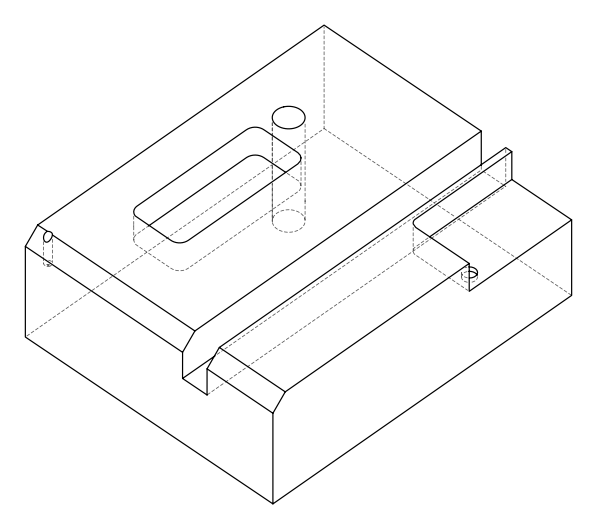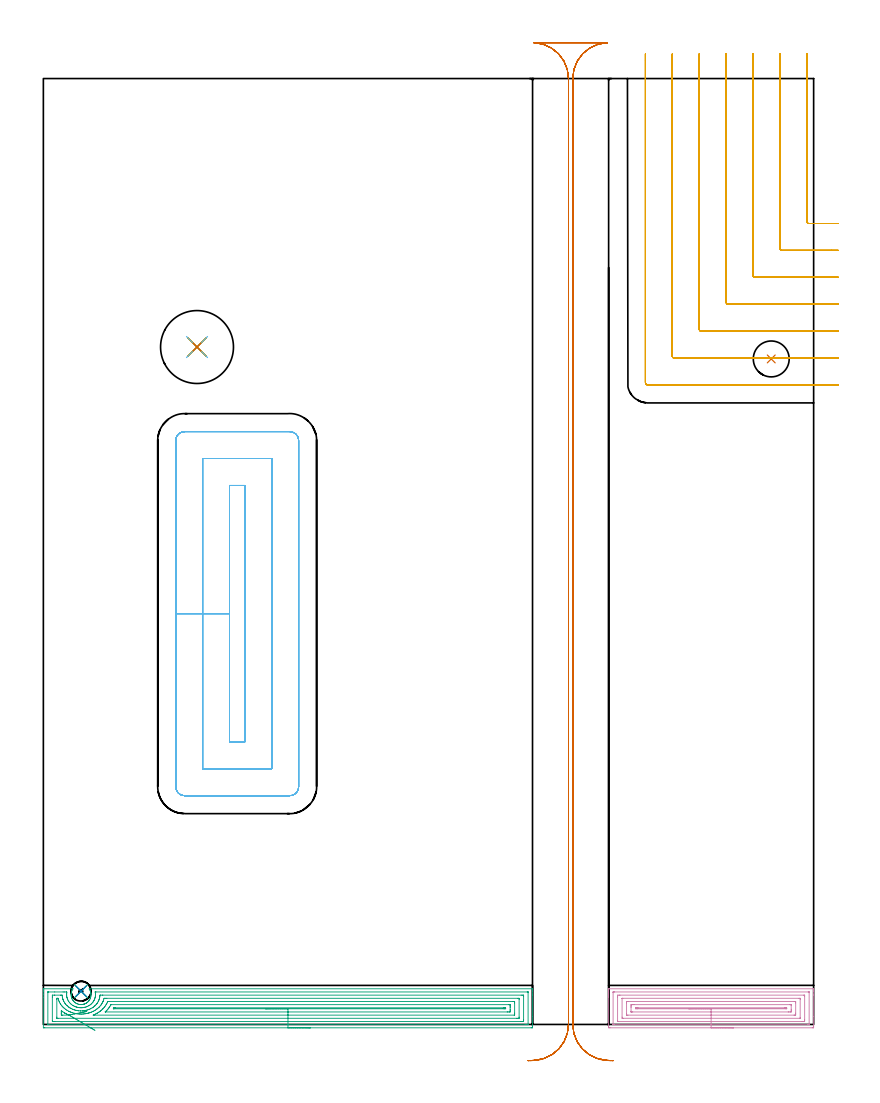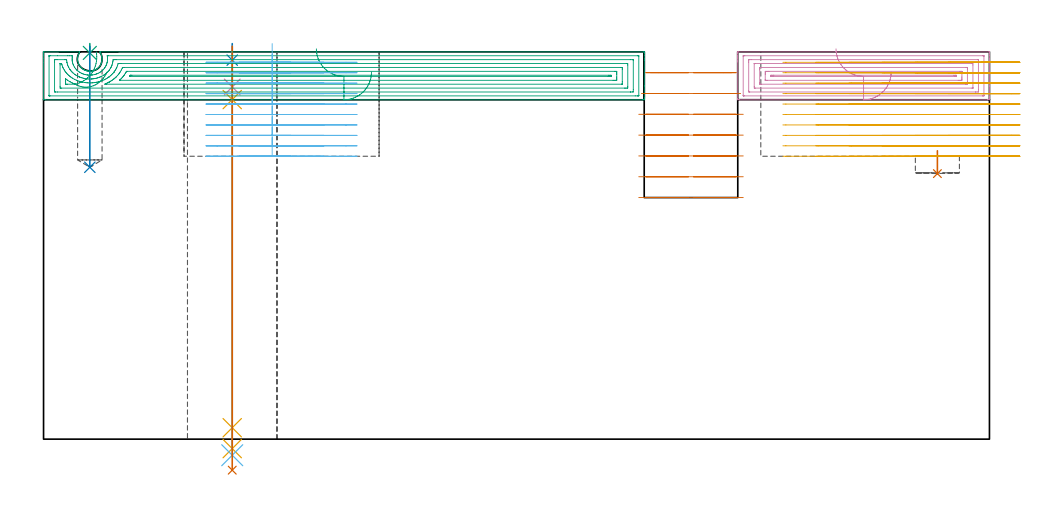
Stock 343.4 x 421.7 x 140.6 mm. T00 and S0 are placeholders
(PLAN: 13 operations, 9 tool changes, 80.2 min)
(1 INDEXABLE_INSERT_DRILL_BLIND_HOLE_FROM_SOLID | STEP1POCKET | NXT0302_003 | 0.04 min | 8827 mm3)
(2 SPOT_DRILL | STEP1HOLE | NXT0321_9005460120000 | 0.05 min | 182 mm3)
(3 SPOT_DRILL_1 | STEP1POCKET_1 | NXT0321_9005460120000 | 0.03 min | 1 mm3)
(4 DRILL_BLIND_HOLE_INTO_CENTER | STEP1HOLE | NXT0301_056 | 0.06 min | 547 mm3)
(5 GUN_DRILL_THROUGH_HOLE | STEP1HOLE | UGT0307_005 | 0.65 min | 6922 mm3)
(6 SPADE_DRILL_TO_ENLARGE_THROUGH_HOLE | STEP1HOLE | UGT0306_010 | 0.6 min | 34274 mm3)
(7 DRILL_TO_ENLARGE_THROUGH_HOLE | STEP1HOLE | UGT0301_001 | 0.62 min | 74638 mm3)
(8 DRILL_BLIND_HOLE_INTO_CENTER_1 | STEP1POCKET_1 | UGT0301_205 | 0.18 min | 2477 mm3)
(9 AREA_MILL | FG_CHAMFER_SURFACE | UGT0205_001 | 12.38 min | 34000 mm3)
(10 AREA_MILL_1 | FG_CHAMFER_SURFACE_1 | UGT0205_001 | 5.33 min | 14978 mm3)
(11 MILL_CORNER_NOTCH_RECTANGULAR | CORNER_NOTCH_RECTANGULAR | NXT0201_012 | Follow Part, ap 4, ae 75% | 24.7 min | 446646 mm3)
(12 MILL_RECTANGULAR_POCKET | POCKET_RECTANGULAR_STRAIGHT | NXT0201_012 | Follow Part, ap 4, ae 75% | 21.74 min | 473841 mm3)
(13 MILL_RECTANGULAR_SLOT | SLOT_RECTANGULAR | UGT0201_004 | Follow Part, ap 8, ae 75% | 13.81 min | 754082 mm3)
(TOOL NXT0302_003 | Index. Insert Drill 16mm [880-D1600L20-05] | D16 PA176 FL80 Z2)
(TOOL NXT0321_9005460120000 | NC Spot Drill, 142deg, 12mm, Carbide, Uncoated | D12 PA142 FL30 Z2)
(TOOL NXT0301_056 | Carbide Drill 8.5mm [860.1-0850-026A1-MM 2214] | D8.5 PA140 FL47 Z2)
(TOOL UGT0307_005 | Gun Drill 8.3 mm | D8.3 PA130 FL24 Z1)
(TOOL UGT0306_010 | Spade Drill 19.5mm | D19.5 PA132 FL10 Z2)
(TOOL UGT0301_001 | Twist Drill 32.5 mm | D32.5 PA118 FL185 Z2)
(TOOL UGT0301_205 | Twist Drill 8.9 mm | D8.9 PA118 FL78 Z2)
(TOOL UGT0205_001 | Chamfer Mill 20 x 3 x 45 deg. | D20 FL50 Z2)
(TOOL NXT0201_012 | ENDMILL 16mm [2P460-1600-NA 1630] | D16 FL38 Z6)
(TOOL UGT0201_004 | End Mill 32 mm | D32 FL53 Z6)
(OP 1 INDEXABLE_INSERT_DRILL_BLIND_HOLE_FROM_SOLID)
G17 G21 G94 G90
T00 M6
G54
G17 G0 G90 X324.5 Y296.7 S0 M3
G43 Z150.6 H1
G94 G81 G98 Z96.4 F250. R104.7
G80
M5
M2
(OP 2 SPOT_DRILL)
G17 G21 G94 G90
T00 M6
G54
G17 G0 G90 X68.5 Y302. S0 M3
G43 Z150.6 H0
G94 G81 G98 Z137.6 F250. R143.6
G80
M5
M2
(OP 3 SPOT_DRILL_1)
G17 G21 G94 G90
T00 M6
G54
G17 G0 G90 X16.8 Y14.8 S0 M3
G43 Z150.6 H0
G94 G81 G98 Z140.217 F250. R143.6
G80
M5
M2
(OP 4 DRILL_BLIND_HOLE_INTO_CENTER)
G17 G21 G94 G90
T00 M6
G54
G17 G0 G90 X68.5 Y302. S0 M3
G43 Z150.6 H1
G94 G81 G98 Z127.85 F250. R142.6
G80
M5
M2
(OP 5 GUN_DRILL_THROUGH_HOLE)
G17 G21 G94 G90
T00 M6
G54
G17 G0 G90 X68.5 Y302. M8
G43 Z150.6 H0
Z137.16
S716 M3
G94 G1 Z123.275 F125. M26
G4 X.084
Z4.15 F250.
G4 X.084
Z-3.435 F125.
G4 X.084
M5
M9
G0 Z137.16
Z150.6
M2
(OP 6 SPADE_DRILL_TO_ENLARGE_THROUGH_HOLE)
G17 G21 G94 G90
T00 M6
G54
G17 G0 G90 X68.5 Y302. S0 M3
G43 Z150.6 H0
G94 G73 G98 Z-5.841 F250. Q18.305 R142.6
G80
M5
M2
(OP 7 DRILL_TO_ENLARGE_THROUGH_HOLE)
G17 G21 G94 G90
T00 M6
G54
G17 G0 G90 X68.5 Y302. S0 M3
G43 Z150.6 H0
G94 G73 G98 Z-11.264 F250. Q30.373 R142.6
G80
M5
M2
(OP 8 DRILL_BLIND_HOLE_INTO_CENTER_1)
G17 G21 G94 G90
T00 M6
G54
G17 G0 G90 X16.8 Y14.8 S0 M3
G43 Z150.6 H0
G94 G81 G98 Z98.7 F250. R142.6
G80
M5
M2
(OP 9 AREA_MILL)
G17 G21 G94 G90
T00 M6
G54
G17 G0 G90 X119.05 Y-1.5 S1061 M3
G43 Z150.6 H0
Z133.2
G94 G1 X119.012 Z132.328 F250.
X118.898 Z131.464
X118.709 Z130.612
X118.447 Z129.78
X118.113 Z128.974
X117.71 Z128.2
X117.241 Z127.464
X116.71 Z126.772
X116.121 Z126.129
X115.478 Z125.54
X114.786 Z125.008
X114.05 Z124.54
X113.276 Z124.137
X112.47 Z123.803
X111.638 Z123.541
X110.786 Z123.352
X109.922 Z123.238
X109.05 Z123.2
X0.607
X0.093 Y-1.495 Z123.203
X0.01 Y-1.492 Z123.206
X0. Y-1.404 Z123.293
Y12.019 Z136.713
Y13.456 Z138.153
Y14.647 Z139.342
Y15.277 Z139.976
Y15.629 Z140.329
X0.003 Y15.767 Z140.459
X0.01 Y15.898 Z140.588
X0.16 Y15.9 Z140.6
X13.102
X13.167 Y15.895 Z140.592
X13.145 Y15.846 Z140.544
X13.102 Y15.763 Z140.463
X12.885 Y15.389 Z140.089
X12.674 Y14.936 Z139.636
X12.524 Y14.495 Z139.195
X12.425 Y14.045 Z138.745
X12.37 Y13.601 Z138.301
X12.365 Y13.154 Z137.854
X12.4 Y12.707 Z137.407
X12.485 Y12.263 Z136.963
X12.618 Y11.812 Z136.512
X12.801 Y11.372 Z136.072
X12.978 Y11.038 Z135.738
X13.182 Y10.715 Z135.415
X13.366 Y10.481 Z135.181
X13.702 Y10.119 Z134.819
X14.073 Y9.792 Z134.491
X14.35 Y9.592 Z134.289
X14.651 Y9.412 Z134.111
X14.887 Y9.296 Z133.991
X14.965 Y9.256 Z133.953
X15.406 Y9.086 Z133.785
X15.78 Y8.985 Z133.68
X15.857 Y8.963 Z133.66
X16.298 Y8.889 Z133.588
X16.301 Y8.888 Z133.587
X16.426 Y8.877 Z133.574
X16.466 Y8.873 Z133.571
X16.636 Y8.858 Z133.554
X16.714 Y8.857 Z133.549
X16.749 Y8.855 Z133.548
X16.832 Y8.857 Z133.549
X16.871 Y8.858 Z133.551
X16.937 Z133.554
X16.973 Y8.859 Z133.555
X17.137 Y8.872 Z133.567
X17.196 Y8.875 Z133.573
X17.641 Y8.943 Z133.638
X17.678 Y8.952 Z133.647
X18.011 Y9.036 Z133.727
X18.091 Y9.054 Z133.749
X18.218 Y9.098 Z133.797
X18.254 Y9.111 Z133.81
X18.457 Y9.187 Z133.882
X18.532 Y9.213 Z133.91
X18.899 Y9.388 Z134.088
X19.231 Y9.58 Z134.277
X19.252 Y9.592 Z134.289
X19.35 Y9.66 Z134.356
X19.424 Y9.71 Z134.408
X19.569 Y9.825 Z134.525
X19.644 Y9.884 Z134.584
X19.854 Y10.071 Z134.771
X20.053 Y10.271 Z134.971
X20.24 Y10.482 Z135.181
X20.316 Y10.576 Z135.275
X20.574 Y10.966 Z135.665
X20.672 Y11.143 Z135.841
X20.799 Y11.373 Z136.072
X20.982 Y11.813 Z136.512
X21.115 Y12.263 Z136.963
X21.208 Y12.693 Z137.393
X21.236 Y13.154 Z137.854
X21.234 Y13.532 Z138.232
X21.208 Y13.908 Z138.608
X21.182 Y14.045 Z138.745
X21.076 Y14.495 Z139.195
X20.926 Y14.936 Z139.636
X20.715 Y15.39 Z140.09
X20.509 Y15.748 Z140.445
X20.465 Y15.83 Z140.525
X20.431 Y15.896 Z140.59
X20.689 Y15.9 Z140.6
X217.94
X218.09 Y15.898 Z140.588
X218.097 Y15.767 Z140.459
X218.1 Y15.629 Z140.328
Y15.277 Z139.976
Y14.647 Z139.342
Y13.456 Z138.153
Y12.895 Z137.589
Y3.538 Z128.235
Y-0.843 Z123.855
X218.096 Y-1.123 Z123.574
X218.09 Y-1.492 Z123.205
X217.873 Y-1.496 Z123.202
X217.493 Y-1.5 Z123.2
X109.05
Y-0.086 Z124.614
X2.392 Y-0.085 Z124.615
X2.226 Y-0.084 Z124.616
X2.046 Y-0.08 Z124.62
X2.009 Y-0.078 Z124.622
X2.005 Y-0.053 Z124.647
X2.003 Y-0.025 Z124.675
X2. Y0.137 Z124.837
X2.001 Y14.284 Z138.984
X2.004 Y14.386 Z139.086
X2.01 Y14.454 Z139.154
X2.014 Y14.479 Z139.179
X2.029 Y14.48 Z139.18
X2.392 Y14.484 Z139.184
X5.069 Y14.486 Z139.186
X8.804
X9.532 Y14.484 Z139.184
X10.256 Y14.481 Z139.181
X10.425 Y14.479 Z139.179
X10.442 Y14.277 Z138.977
X10.425 Y14.1 Z138.8
X10.394 Y13.771 Z138.471
X10.377 Y13.361 Z138.061
X10.381 Y12.938 Z137.638
X10.384 Y12.895 Z137.595
X10.425 Y12.487 Z137.187
X10.525 Y12.019 Z136.719
X10.554 Y11.891 Z136.591
X10.693 Y11.455 Z136.155
X10.822 Y11.143 Z135.843
X10.924 Y10.904 Z135.604
X11.208 Y10.373 Z135.073
X11.317 Y10.202 Z134.902
X11.674 Y9.741 Z134.441
X11.996 Y9.39 Z134.09
X12.101 Y9.283 Z133.983
X12.21 Y9.18 Z133.88
X12.572 Y8.867 Z133.567
X13.057 Y8.514 Z133.214
X13.084 Y8.496 Z133.196
X13.102 Y8.485 Z133.185
X13.176 Y8.442 Z133.142
X13.748 Y8.14 Z132.84
X13.995 Y8.026 Z132.726
X14.159 Y7.962 Z132.662
X14.445 Y7.853 Z132.553
X14.843 Y7.725 Z132.425
X14.887 Y7.711 Z132.411
X14.92 Y7.702 Z132.402
X15.167 Y7.638 Z132.338
X15.78 Y7.528 Z132.228
X15.913 Y7.507 Z132.207
X16.318 Y7.466 Z132.166
X16.672 Y7.446 Z132.146
X16.868
X17.212 Y7.46 Z132.16
X17.565 Y7.491 Z132.191
X17.695 Y7.51 Z132.21
X18.432 Y7.638 Z132.338
X18.457 Y7.644 Z132.344
X18.9 Y7.765 Z132.465
X19.227 Y7.879 Z132.579
X19.35 Y7.924 Z132.624
X19.598 Y8.023 Z132.723
X19.768 Y8.104 Z132.804
X20.242 Y8.345 Z133.045
X20.352 Y8.406 Z133.106
X20.535 Y8.514 Z133.214
X20.889 Y8.756 Z133.456
X21.135 Y8.952 Z133.652
X21.369 Y9.157 Z133.857
X21.61 Y9.39 Z134.09
X22.028 Y9.856 Z134.556
X22.198 Y10.099 Z134.799
X22.309 Y10.266 Z134.966
X22.534 Y10.645 Z135.345
X22.641 Y10.839 Z135.539
X22.783 Y11.143 Z135.843
X22.825 Y11.236 Z135.936
X22.92 Y11.469 Z136.169
X23.044 Y11.897 Z136.597
X23.075 Y12.019 Z136.719
X23.196 Y12.624 Z137.324
X23.212 Y12.895 Z137.595
X23.225 Y13.472 Z138.172
X23.21 Y13.771 Z138.471
X23.184 Y14.074 Z138.774
X23.117 Y14.454 Z139.154
X23.118 Y14.479 Z139.179
X23.131 Y14.481 Z139.181
X23.175 Y14.484 Z139.184
X23.266 Y14.485 Z139.185
X23.448 Y14.486 Z139.186
X215.708 Y14.485 Z139.185
X215.874 Y14.484 Z139.184
X216.054 Y14.48 Z139.18
X216.091 Y14.478 Z139.178
X216.095 Y14.453 Z139.153
X216.097 Y14.425 Z139.125
X216.1 Y14.263 Z138.963
X216.099 Y0.116 Z124.816
X216.096 Y0.014 Z124.714
X216.09 Y-0.054 Z124.646
X216.086 Y-0.079 Z124.621
X216.071 Y-0.08 Z124.62
X215.708 Y-0.085 Z124.615
X215.544 Y-0.086 Z124.614
X214.816
X109.05
Y1.328 Z126.028
X5.069 Y1.329 Z126.029
X4.354 Y1.331 Z126.031
X4.177 Y1.334 Z126.034
X4.01 Y1.339 Z126.039
X4.005 Y1.505 Z126.205
X4.001 Y1.677 Z126.377
X4. Y12.192 Z136.892
X4.005 Y12.895 Z137.595
X4.007 Y13.061 Z137.761
X4.177 Y13.064 Z137.764
X4.89 Y13.071 Z137.771
X5.069
X7.747
X7.927 Y13.069 Z137.769
X8.287 Y13.064 Z137.764
X8.366 Y13.061 Z137.761
X8.387 Y12.895 Z137.595
X8.471 Y12.184 Z136.884
X8.506 Y12.019 Z136.719
X8.639 Y11.455 Z136.155
X8.741 Y11.143 Z135.843
X8.793 Y10.992 Z135.692
X8.991 Y10.539 Z135.239
X9.129 Y10.266 Z134.966
X9.532 Y9.577 Z134.277
X9.67 Y9.39 Z134.09
X9.997 Y8.97 Z133.67
X10.412 Y8.514 Z133.214
X10.425 Y8.501 Z133.201
X10.681 Y8.262 Z132.962
X11.317 Y7.754 Z132.454
X11.473 Y7.638 Z132.338
X11.708 Y7.477 Z132.177
X11.918 Y7.351 Z132.051
X12.21 Y7.189 Z131.889
X12.492 Y7.039 Z131.739
X13.077 Y6.762 Z131.462
X13.102 Y6.752 Z131.452
X13.119 Y6.745 Z131.445
X13.663 Y6.552 Z131.252
X13.995 Y6.449 Z131.149
X14.442 Y6.323 Z131.023
X14.887 Y6.232 Z130.932
X15.544 Y6.117 Z130.817
X15.78 Y6.092 Z130.792
X16.52 Y6.035 Z130.735
X16.672 Y6.031 Z130.731
X17.396 Y6.051 Z130.751
X17.565 Y6.066 Z130.766
X17.905 Y6.098 Z130.798
X18.197 Y6.142 Z130.842
X18.457 Y6.187 Z130.887
X18.949 Y6.279 Z130.979
X19.35 Y6.376 Z131.076
X19.66 Y6.457 Z131.157
X20.242 Y6.657 Z131.357
X20.32 Y6.685 Z131.385
X20.512 Y6.762 Z131.462
X20.937 Y6.957 Z131.657
X21.135 Y7.058 Z131.758
X21.797 Y7.412 Z132.112
X22.028 Y7.56 Z132.26
X22.075 Y7.592 Z132.292
X22.139 Y7.638 Z132.338
X22.579 Y7.972 Z132.672
X22.92 Y8.262 Z132.962
X23.052 Y8.385 Z133.085
X23.182 Y8.514 Z133.214
X23.483 Y8.838 Z133.538
X23.813 Y9.214 Z133.914
X23.888 Y9.316 Z134.016
X23.938 Y9.39 Z134.09
X24.233 Y9.854 Z134.554
X24.471 Y10.266 Z134.966
X24.55 Y10.418 Z135.118
X24.705 Y10.744 Z135.444
X24.819 Y11.031 Z135.731
X24.858 Y11.143 Z135.843
X25.025 Y11.704 Z136.404
X25.095 Y12.019 Z136.719
X25.178 Y12.431 Z137.131
X25.228 Y12.895 Z137.595
X25.247 Y13.065 Z137.765
X25.421 Y13.068 Z137.768
X25.598 Y13.07 Z137.77
X26.31 Y13.071 Z137.771
X26.49
X213.031
X213.746 Y13.069 Z137.769
X213.923 Y13.066 Z137.766
X214.09 Y13.061 Z137.761
X214.095 Y12.895 Z137.595
X214.099 Y12.722 Z137.422
X214.1 Y2.208 Z126.908
X214.095 Y1.505 Z126.205
X214.093 Y1.339 Z126.039
X213.923 Y1.335 Z126.035
X213.21 Y1.329 Z126.029
X213.031
X109.05 Y1.328 Z126.028
Y2.743 Z127.443
X6.486
X6.131 Y2.746 Z127.446
X6.068 Y2.748 Z127.448
X6.01 Y2.753 Z127.453
X6. Y3.257 Z127.957
Y11.17 Z135.87
X6.004 Y11.575 Z136.275
X6.006 Y11.626 Z136.326
X6.009 Y11.645 Z136.345
X6.057 Y11.65 Z136.35
X6.217 Y11.655 Z136.355
X6.331 Y11.656 Z136.356
X6.459 Y11.655 Z136.355
X6.523 Y11.652 Z136.352
X6.547 Y11.65 Z136.35
X6.556 Y11.623 Z136.323
X6.631 Y11.361 Z136.061
X6.698 Y11.143 Z135.843
X6.854 Y10.646 Z135.346
X7.016 Y10.266 Z134.966
X7.14 Y9.986 Z134.686
X7.478 Y9.39 Z134.09
X7.747 Y8.939 Z133.639
X8.07 Y8.514 Z133.214
X8.322 Y8.198 Z132.898
X8.639 Y7.852 Z132.552
X8.851 Y7.638 Z132.338
X9.207 Y7.316 Z132.016
X9.532 Y7.048 Z131.748
X9.891 Y6.762 Z131.462
X10.425 Y6.392 Z131.092
X11.317 Y5.886 Z130.586
X11.907 Y5.621 Z130.321
X12.21 Y5.493 Z130.193
X12.849 Y5.259 Z129.959
X13.102 Y5.181 Z129.881
X13.688 Y5.01 Z129.71
X13.995 Y4.938 Z129.638
X14.088 Y4.918 Z129.618
X14.887 Y4.776 Z129.476
X15.175 Y4.727 Z129.427
X15.78 Y4.67 Z129.37
X16.155 Y4.641 Z129.341
X16.672 Y4.617 Z129.317
X17.063 Y4.627 Z129.327
X17.565 Y4.642 Z129.342
X17.909 Y4.671 Z129.371
X18.457 Y4.735 Z129.435
X18.699 Y4.773 Z129.473
X19.35 Y4.888 Z129.588
X19.453 Y4.909 Z129.609
X19.906 Y5.01 Z129.71
X20.172 Y5.078 Z129.778
X20.242 Y5.098 Z129.798
X20.589 Y5.204 Z129.904
X20.846 Y5.293 Z129.993
X21.135 Y5.395 Z130.095
X21.495 Y5.533 Z130.233
X22.028 Y5.768 Z130.468
X22.109 Y5.806 Z130.506
X22.267 Y5.886 Z130.586
X22.687 Y6.114 Z130.814
X22.92 Y6.244 Z130.944
X23.248 Y6.44 Z131.14
X23.722 Y6.762 Z131.462
X23.774 Y6.799 Z131.499
X23.813 Y6.828 Z131.528
X24.264 Y7.194 Z131.894
X24.705 Y7.582 Z132.282
X24.734 Y7.609 Z132.309
X24.762 Y7.638 Z132.338
X25.16 Y8.068 Z132.768
X25.555 Y8.514 Z133.214
X25.574 Y8.537 Z133.237
X25.598 Y8.569 Z133.269
X25.925 Y9.069 Z133.769
X26.126 Y9.39 Z134.09
X26.257 Y9.619 Z134.319
X26.49 Y10.048 Z134.748
X26.559 Y10.199 Z134.899
X26.587 Y10.266 Z134.966
X26.809 Y10.83 Z135.53
X27.025 Y11.502 Z136.202
X27.076 Y11.65 Z136.35
X27.208 Y11.653 Z136.353
X27.383 Y11.655 Z136.355
X27.751 Y11.657 Z136.357
X28.275
X211.614
X211.969 Y11.654 Z136.354
X212.032 Y11.651 Z136.351
X212.09 Y11.647 Z136.347
X212.1 Y11.143 Z135.843
X212.099 Y3.257 Z127.957
X212.09 Y2.839 Z127.539
X212.076 Y2.749 Z127.449
X211.945 Y2.747 Z127.447
X211.768 Y2.744 Z127.444
X211.246 Y2.743 Z127.443
X210.877
X109.05
Y4.157 Z128.857
X22.896
X22.195 Y4.164 Z128.864
X22.671 Y4.378 Z129.078
X22.815 Y4.443 Z129.143
X22.92 Y4.492 Z129.192
X23.275 Y4.662 Z129.362
X23.767 Y4.914 Z129.614
X23.813 Y4.938 Z129.638
X23.86 Y4.963 Z129.663
X23.943 Y5.01 Z129.71
X24.42 Y5.289 Z129.989
X24.705 Y5.47 Z130.17
X24.954 Y5.642 Z130.342
X25.295 Y5.886 Z130.586
X25.465 Y6.016 Z130.716
X25.598 Y6.122 Z130.822
X25.947 Y6.419 Z131.119
X26.329 Y6.762 Z131.462
X26.411 Y6.84 Z131.54
X26.49 Y6.92 Z131.62
X26.837 Y7.297 Z131.997
X27.138 Y7.638 Z132.338
X27.249 Y7.769 Z132.469
X27.383 Y7.938 Z132.638
X27.617 Y8.285 Z132.985
X27.765 Y8.514 Z133.214
X27.959 Y8.825 Z133.525
X28.275 Y9.38 Z134.08
X28.28 Y9.39 Z134.09
X28.555 Y9.992 Z134.692
X28.612 Y10.118 Z134.818
X28.654 Y10.206 Z134.906
X28.666 Y10.228 Z134.928
X28.682 Y10.236 Z134.936
X28.734 Y10.238 Z134.938
X29.168 Y10.243 Z134.943
X209.485
X209.898 Y10.236 Z134.936
X210.09 Y10.231 Z134.931
X210.093 Y10.119 Z134.819
X210.099 Y9.64 Z134.34
X210.1 Y5.01 Z129.71
X210.098 Y4.384 Z129.084
X210.092 Y4.173 Z128.873
X210.089 Y4.163 Z128.863
X210.083 Y4.161 Z128.861
X210.058 Y4.158 Z128.858
X210.004 Y4.157 Z128.857
X209.895
X109.05
Y5.571 Z130.271
X27.703
X27.653 Y5.573 Z130.273
X27.608 Y5.575 Z130.275
X27.587 Y5.577 Z130.277
X27.591 Y5.588 Z130.288
X27.614 Y5.616 Z130.316
X27.635 Y5.638 Z130.338
X27.897 Y5.886 Z130.586
X28.086 Y6.072 Z130.772
X28.275 Y6.265 Z130.965
X28.515 Y6.527 Z131.227
X28.723 Y6.762 Z131.462
X28.925 Y7. Z131.7
X29.168 Y7.302 Z132.002
X29.307 Y7.502 Z132.202
X29.397 Y7.638 Z132.338
X29.653 Y8.038 Z132.738
X29.941 Y8.514 Z133.214
X29.985 Y8.589 Z133.289
X30.06 Y8.722 Z133.422
X30.101 Y8.784 Z133.484
X30.127 Y8.822 Z133.522
X30.142 Y8.824 Z133.524
X30.221 Y8.827 Z133.527
X30.38 Y8.828 Z133.528
X207.355
X207.675 Y8.827 Z133.527
X207.996 Y8.824 Z133.524
X208.079 Y8.822 Z133.522
X208.09 Y8.764 Z133.464
X208.095 Y8.653 Z133.353
X208.098 Y8.514 Z133.214
X208.1 Y8.098 Z132.798
Y7.638 Z132.338
Y6.762 Z131.462
Y6.345 Z131.045
X208.097 Y5.886 Z130.586
X208.093 Y5.678 Z130.378
X208.09 Y5.58 Z130.28
X207.99 Y5.577 Z130.277
X207.675 Y5.574 Z130.274
X207.103 Y5.571 Z130.271
X206.783
X109.05
Y6.985 Z131.685
X31.617 Y6.986 Z131.686
X31.288 Y6.989 Z131.689
X31.203 Y6.992 Z131.692
X31.195 Y6.996 Z131.696
X31.202 Y7.012 Z131.712
X31.222 Y7.049 Z131.749
X31.286 Y7.148 Z131.848
X31.352 Y7.246 Z131.946
X31.455 Y7.392 Z132.092
X31.469 Y7.408 Z132.108
X31.518 Y7.41 Z132.11
X31.627 Y7.413 Z132.113
X31.845 Y7.414 Z132.114
X32.073 Y7.415 Z132.115
X205.226 Y7.414 Z132.114
X205.663 Y7.411 Z132.111
X205.89 Y7.408 Z132.108
X206.09 Y7.399 Z132.099
X206.095 Y7.2 Z131.9
X206.094 Y7.097 Z131.797
X206.09 Y7.001 Z131.701
X205.89 Y6.992 Z131.692
X205.661 Y6.987 Z131.687
X205.435 Y6.986 Z131.686
X204.998 Y6.985 Z131.685
X109.05
X108.178 Z131.723
X107.313 Z131.837
X106.462 Z132.026
X105.63 Z132.288
X104.824 Z132.622
X104.05 Z133.025
X103.314 Z133.494
X102.622 Z134.025
X101.979 Z134.614
X101.39 Z135.257
X100.858 Z135.95
X100.39 Z136.685
X99.987 Z137.459
X99.653 Z138.265
X99.391 Z139.097
X99.202 Z139.949
X99.088 Z140.814
X99.05 Z141.685
G0 Z150.6
X19.127 Y5.739
Z140.638
G1 X19.258 Y5.766 Z139.776
X19.316 Y5.777 Z138.906
X19.298 Y5.774 Z138.034
X19.207 Y5.755 Z137.166
X19.042 Y5.721 Z136.31
X18.804 Y5.673 Z135.472
X18.496 Y5.609 Z134.659
X18.119 Y5.532 Z133.876
X17.677 Y5.442 Z133.129
X17.173 Y5.338 Z132.425
X16.611 Y5.223 Z131.768
X15.994 Y5.097 Z131.163
X15.329 Y4.96 Z130.616
X14.619 Y4.815 Z130.13
X13.871 Y4.661 Z129.709
X13.089 Y4.501 Z129.356
X12.28 Y4.335 Z129.074
X11.45 Y4.165 Z128.865
X11.443 Y4.164 Z128.864
X11.317 Y4.158 Z128.858
X11.293 Y4.157 Z128.857
X8.615
X8.202 Y4.164 Z128.864
X8.01 Y4.169 Z128.869
X8.007 Y4.281 Z128.981
X8.001 Y4.76 Z129.46
X8. Y5.01 Z129.71
Y5.637 Z130.337
X8.003 Y5.886 Z130.586
X8.008 Y6.05 Z130.75
X8.011 Y6.112 Z130.812
X8.057 Y6.078 Z130.778
X8.315 Y5.886 Z130.586
X8.639 Y5.649 Z130.349
X9.362 Y5.176 Z129.876
X9.532 Y5.08 Z129.78
X9.66 Y5.01 Z129.71
X10.154 Y4.744 Z129.444
X10.425 Y4.617 Z129.317
X11.17 Y4.278 Z128.978
X11.42 Y4.18 Z128.88
X11.444 Y4.169 Z128.869
X11.45 Y4.165 Z128.865
X12.135 Y3.762 Z128.504
X12.843 Y3.344 Z128.214
X13.571 Y2.915 Z127.997
X14.312 Y2.477 Z127.854
X15.061 Y2.035 Z127.786
X15.813 Y1.592 Z127.795
X16.56 Y1.151 Z127.88
X17.299 Y0.715 Z128.04
X18.023 Y0.288 Z128.274
X18.726 Y-0.127 Z128.58
X19.404 Y-0.527 Z128.957
X20.051 Y-0.908 Z129.4
X20.662 Y-1.269 Z129.908
X21.233 Y-1.605 Z130.475
X21.759 Y-1.916 Z131.098
X22.237 Y-2.197 Z131.772
X22.662 Y-2.448 Z132.491
X23.031 Y-2.666 Z133.251
G0 Z150.6
M5
M2
(OP 10 AREA_MILL_1)
G17 G21 G94 G90
T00 M6
G54
G17 G0 G90 X307.7 Y-1.5 S1061 M3
G43 Z150.6 H0
Z133.2
G94 G1 X307.662 Z132.328 F250.
X307.548 Z131.464
X307.359 Z130.612
X307.097 Z129.78
X306.763 Z128.974
X306.36 Z128.2
X305.892 Z127.464
X305.36 Z126.772
X304.771 Z126.129
X304.128 Z125.54
X303.436 Z125.009
X302.7 Z124.54
X301.926 Z124.137
X301.12 Z123.803
X300.288 Z123.541
X299.436 Z123.352
X298.572 Z123.238
X297.7 Z123.2
X252.611
X252.23 Y-1.497 Z123.201
X252.01 Y-1.492 Z123.205
X252. Y-1.123 Z123.574
Y12.295 Z136.99
Y12.895 Z137.589
Y13.448 Z138.145
Y13.771 Z138.467
Y14.324 Z139.02
Y14.647 Z139.342
Y15.293 Z139.992
Y15.622 Z140.322
X252.002 Y15.763 Z140.455
X252.01 Y15.897 Z140.588
X252.165 Y15.9 Z140.6
X343.235
X343.39 Y15.897 Z140.588
X343.398 Y15.762 Z140.455
X343.4 Y15.622 Z140.321
Y15.293 Z139.992
Y14.647 Z139.342
Y13.448 Z138.145
Y12.895 Z137.589
Y3.534 Z128.231
Y-0.524 Z124.174
X343.396 Y-1.123 Z123.574
X343.39 Y-1.492 Z123.205
X343.17 Y-1.497 Z123.201
X342.789 Y-1.5 Z123.2
X297.7
Y-0.086 Z124.614
X254.397
X254.231 Y-0.085 Z124.615
X254.048 Y-0.081 Z124.619
X254.011 Y-0.079 Z124.621
X254.005 Y-0.053 Z124.647
X254.003 Y-0.024 Z124.676
X254. Y0.142 Z124.842
X254.001 Y14.29 Z138.99
X254.005 Y14.393 Z139.093
X254.01 Y14.461 Z139.161
X254.018 Y14.479 Z139.179
X254.034 Y14.481 Z139.181
X254.397 Y14.485 Z139.185
X254.561 Y14.486 Z139.186
X341.003 Y14.485 Z139.185
X341.169
X341.352 Y14.481 Z139.181
X341.389 Y14.479 Z139.179
X341.394 Y14.453 Z139.153
X341.397 Y14.424 Z139.124
X341.4 Y14.258 Z138.958
X341.399 Y0.11 Z124.81
X341.396 Y0.006 Z124.706
X341.39 Y-0.062 Z124.638
X341.382 Y-0.079 Z124.621
X341.366 Y-0.081 Z124.619
X341.003 Y-0.085 Z124.615
X340.839 Y-0.086 Z124.614
X297.7
Y1.328 Z126.028
X256.362 Y1.329 Z126.029
X256.182 Y1.331 Z126.031
X256.012 Y1.335 Z126.035
X256.005 Y1.505 Z126.205
X256.001 Y1.683 Z126.383
X256. Y12.197 Z136.897
X256.006 Y12.895 Z137.595
X256.01 Y13.064 Z137.764
X256.182 Y13.067 Z137.767
X256.895 Y13.071 Z137.771
X257.075
X339.038
X339.218 Y13.069 Z137.769
X339.388 Y13.065 Z137.765
X339.395 Y12.895 Z137.595
X339.399 Y12.717 Z137.417
X339.4 Y2.203 Z126.903
X339.394 Y1.505 Z126.205
X339.39 Y1.336 Z126.036
X339.218 Y1.333 Z126.033
X338.505 Y1.329 Z126.029
X338.325 Y1.328 Z126.028
X297.7
Y2.743 Z127.443
X258.492
X258.135 Y2.745 Z127.445
X258.072 Y2.746 Z127.446
X258.011 Y2.749 Z127.449
X258. Y3.257 Z127.957
X258.001 Y11.565 Z136.265
X258.003 Y11.618 Z136.318
X258.006 Y11.643 Z136.343
X258.009 Y11.65 Z136.35
X258.023 Y11.652 Z136.352
X258.162 Y11.656 Z136.356
X258.337 Y11.657 Z136.357
X336.908
X337.265 Y11.655 Z136.355
X337.328 Y11.654 Z136.354
X337.389 Y11.651 Z136.351
X337.4 Y11.143 Z135.843
X337.399 Y2.835 Z127.535
X337.398 Y2.782 Z127.482
X337.394 Y2.757 Z127.457
X337.391 Y2.75 Z127.45
X337.377 Y2.748 Z127.448
X337.238 Y2.744 Z127.444
X337.063 Y2.743 Z127.443
X297.7
Y4.157 Z128.857
X260.623
X260.208 Y4.161 Z128.861
X260.011 Y4.164 Z128.864
X260.008 Y4.279 Z128.979
X260.001 Y4.767 Z129.467
Y9.39 Z134.09
X260.003 Y10.021 Z134.721
X260.01 Y10.229 Z134.929
X260.213 Y10.236 Z134.936
X260.647 Y10.243 Z134.943
X260.671
X334.777
X335.192 Y10.239 Z134.939
X335.389 Y10.236 Z134.936
X335.392 Y10.121 Z134.821
X335.399 Y9.633 Z134.333
Y5.01 Z129.71
X335.397 Y4.379 Z129.079
X335.39 Y4.17 Z128.87
X335.187 Y4.164 Z128.864
X334.753 Y4.157 Z128.857
X334.729
X297.7
Y5.571 Z130.271
X262.753
X262.432 Y5.572 Z130.272
X262.112 Y5.575 Z130.275
X262.022 Y5.578 Z130.278
X262.009 Y5.581 Z130.281
X262.006 Y5.596 Z130.296
X262.003 Y5.631 Z130.331
X262.001 Y5.744 Z130.444
X262. Y5.886 Z130.586
Y7.638 Z132.338
X262.001 Y8.062 Z132.762
X262.005 Y8.514 Z133.214
X262.01 Y8.726 Z133.426
X262.014 Y8.822 Z133.522
X262.116 Y8.825 Z133.525
X262.432 Y8.827 Z133.527
X263.005 Y8.829 Z133.529
X263.325
X332.647
X332.968 Y8.828 Z133.528
X333.288 Y8.824 Z133.524
X333.378 Y8.822 Z133.522
X333.391 Y8.819 Z133.519
X333.394 Y8.804 Z133.504
X333.397 Y8.769 Z133.469
X333.399 Y8.656 Z133.356
X333.4 Y8.514 Z133.214
Y6.762 Z131.462
X333.399 Y6.338 Z131.038
X333.395 Y5.886 Z130.586
X333.39 Y5.674 Z130.374
X333.386 Y5.578 Z130.278
X333.284 Y5.575 Z130.275
X332.968 Y5.573 Z130.273
X332.395 Y5.571 Z130.271
X332.075
X297.7
Y6.985 Z131.685
X264.883
X264.656 Y6.986 Z131.686
X264.218 Y6.99 Z131.69
X264.01 Y6.993 Z131.693
X264.005 Y7.2 Z131.9
X264.006 Y7.307 Z132.007
X264.01 Y7.407 Z132.107
X264.218 Y7.411 Z132.111
X264.447 Y7.414 Z132.114
X264.883 Y7.415 Z132.115
X265.111
X330.517
X330.954 Y7.413 Z132.113
X331.182 Y7.411 Z132.111
X331.39 Y7.407 Z132.107
X331.395 Y7.2 Z131.9
X331.394 Y7.093 Z131.793
X331.39 Y6.993 Z131.693
X331.182 Y6.989 Z131.689
X330.953 Y6.986 Z131.686
X297.7 Y6.985 Z131.685
X296.828 Z131.723
X295.964 Z131.837
X295.112 Z132.026
X294.28 Z132.288
X293.474 Z132.622
X292.7 Z133.025
X291.964 Z133.494
X291.272 Z134.025
X290.629 Z134.614
X290.04 Z135.257
X289.508 Z135.95
X289.04 Z136.685
X288.637 Z137.459
X288.303 Z138.265
X288.041 Z139.097
X287.852 Z139.949
X287.738 Z140.814
X287.7 Z141.685
G0 Z150.6
M5
M2
(OP 11 MILL_CORNER_NOTCH_RECTANGULAR)
G17 G21 G94 G90
T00 M6
G54
G17 G0 G90 X340.4 Y432.7 S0 M3
G43 Z150.6 H1
Z136.81
G94 G1 Y429.7 F250.
Y357.894 F500.
G3 X341.194 Y357.1 R0.8
G1 X351.4
X354.4 F250.
G0 Z150.6
X328.4 Y432.7
Z136.81
G1 Y429.7
Y345.894 F500.
G3 X329.194 Y345.1 R0.8
G1 X351.4
X354.4 F250.
G0 Z150.6
X316.4 Y432.7
Z136.81
G1 Y429.7
Y333.895 F500.
G3 X317.195 Y333.1 R0.8
G1 X351.4
X354.4 F250.
G0 Z150.6
X304.4 Y432.7
Z136.81
G1 Y429.7
Y321.895 F500.
G3 X305.195 Y321.1 R0.8
G1 X351.4
X354.4 F250.
G0 Z150.6
X292.4 Y432.7
Z136.81
G1 Y429.7
Y309.895 F500.
G3 X293.195 Y309.1 R0.8
G1 X351.4
X354.4 F250.
G0 Z150.6
X280.4 Y432.7
Z136.81
G1 Y429.7
Y297.896 F500.
G3 X281.196 Y297.1 R0.8
G1 X351.4
X354.4 F250.
G0 Z150.6
X268.4 Y432.7
Z136.81
G1 Y429.7
Y286.2 F500.
G3 X269.5 Y285.1 R1.1
G1 X351.4
X354.4 F250.
G0 Z150.6
X340.4 Y432.7
Z133.02
G1 Y429.7
Y357.894 F500.
G3 X341.194 Y357.1 R0.8
G1 X351.4
X354.4 F250.
G0 Z150.6
X328.4 Y432.7
Z133.02
G1 Y429.7
Y345.894 F500.
G3 X329.194 Y345.1 R0.8
G1 X351.4
X354.4 F250.
G0 Z150.6
X316.4 Y432.7
Z133.02
G1 Y429.7
Y333.895 F500.
G3 X317.195 Y333.1 R0.8
G1 X351.4
X354.4 F250.
G0 Z150.6
X304.4 Y432.7
Z133.02
G1 Y429.7
Y321.895 F500.
G3 X305.195 Y321.1 R0.8
G1 X351.4
X354.4 F250.
G0 Z150.6
X292.4 Y432.7
Z133.02
G1 Y429.7
Y309.895 F500.
G3 X293.195 Y309.1 R0.8
G1 X351.4
X354.4 F250.
G0 Z150.6
X280.4 Y432.7
Z133.02
G1 Y429.7
Y297.896 F500.
G3 X281.196 Y297.1 R0.8
G1 X351.4
X354.4 F250.
G0 Z150.6
X268.4 Y432.7
Z133.02
G1 Y429.7
Y286.2 F500.
G3 X269.5 Y285.1 R1.1
G1 X351.4
X354.4 F250.
G0 Z150.6
X340.4 Y432.7
Z129.23
G1 Y429.7
Y357.894 F500.
G3 X341.194 Y357.1 R0.8
G1 X351.4
X354.4 F250.
G0 Z150.6
X328.4 Y432.7
Z129.23
G1 Y429.7
Y345.894 F500.
G3 X329.194 Y345.1 R0.8
G1 X351.4
X354.4 F250.
G0 Z150.6
X316.4 Y432.7
Z129.23
G1 Y429.7
Y333.895 F500.
G3 X317.195 Y333.1 R0.8
G1 X351.4
X354.4 F250.
G0 Z150.6
X304.4 Y432.7
Z129.23
G1 Y429.7
Y321.895 F500.
G3 X305.195 Y321.1 R0.8
G1 X351.4
X354.4 F250.
G0 Z150.6
X292.4 Y432.7
Z129.23
G1 Y429.7
Y309.895 F500.
G3 X293.195 Y309.1 R0.8
G1 X351.4
X354.4 F250.
G0 Z150.6
X280.4 Y432.7
Z129.23
G1 Y429.7
Y297.896 F500.
G3 X281.196 Y297.1 R0.8
G1 X351.4
X354.4 F250.
G0 Z150.6
X268.4 Y432.7
Z129.23
G1 Y429.7
Y286.2 F500.
G3 X269.5 Y285.1 R1.1
G1 X351.4
X354.4 F250.
G0 Z150.6
X340.4 Y432.7
Z125.44
G1 Y429.7
Y357.894 F500.
G3 X341.194 Y357.1 R0.8
G1 X351.4
X354.4 F250.
G0 Z150.6
X328.4 Y432.7
Z125.44
G1 Y429.7
Y345.894 F500.
G3 X329.194 Y345.1 R0.8
G1 X351.4
X354.4 F250.
G0 Z150.6
X316.4 Y432.7
Z125.44
G1 Y429.7
Y333.895 F500.
G3 X317.195 Y333.1 R0.8
G1 X351.4
X354.4 F250.
G0 Z150.6
X304.4 Y432.7
Z125.44
G1 Y429.7
Y321.895 F500.
G3 X305.195 Y321.1 R0.8
G1 X351.4
X354.4 F250.
G0 Z150.6
X292.4 Y432.7
Z125.44
G1 Y429.7
Y309.895 F500.
G3 X293.195 Y309.1 R0.8
G1 X351.4
X354.4 F250.
G0 Z150.6
X280.4 Y432.7
Z125.44
G1 Y429.7
Y297.896 F500.
G3 X281.196 Y297.1 R0.8
G1 X351.4
X354.4 F250.
G0 Z150.6
X268.4 Y432.7
Z125.44
G1 Y429.7
Y286.2 F500.
G3 X269.5 Y285.1 R1.1
G1 X351.4
X354.4 F250.
G0 Z150.6
X340.4 Y432.7
Z121.65
G1 Y429.7
Y357.894 F500.
G3 X341.194 Y357.1 R0.8
G1 X351.4
X354.4 F250.
G0 Z150.6
X328.4 Y432.7
Z121.65
G1 Y429.7
Y345.894 F500.
G3 X329.194 Y345.1 R0.8
G1 X351.4
X354.4 F250.
G0 Z150.6
X316.4 Y432.7
Z121.65
G1 Y429.7
Y333.895 F500.
G3 X317.195 Y333.1 R0.8
G1 X351.4
X354.4 F250.
G0 Z150.6
X304.4 Y432.7
Z121.65
G1 Y429.7
Y321.895 F500.
G3 X305.195 Y321.1 R0.8
G1 X351.4
X354.4 F250.
G0 Z150.6
X292.4 Y432.7
Z121.65
G1 Y429.7
Y309.895 F500.
G3 X293.195 Y309.1 R0.8
G1 X351.4
X354.4 F250.
G0 Z150.6
X280.4 Y432.7
Z121.65
G1 Y429.7
Y297.896 F500.
G3 X281.196 Y297.1 R0.8
G1 X351.4
X354.4 F250.
G0 Z150.6
X268.4 Y432.7
Z121.65
G1 Y429.7
Y286.2 F500.
G3 X269.5 Y285.1 R1.1
G1 X351.4
X354.4 F250.
G0 Z150.6
X340.4 Y432.7
Z117.86
G1 Y429.7
Y357.894 F500.
G3 X341.194 Y357.1 R0.8
G1 X351.4
X354.4 F250.
G0 Z150.6
X328.4 Y432.7
Z117.86
G1 Y429.7
Y345.894 F500.
G3 X329.194 Y345.1 R0.8
G1 X351.4
X354.4 F250.
G0 Z150.6
X316.4 Y432.7
Z117.86
G1 Y429.7
Y333.895 F500.
G3 X317.195 Y333.1 R0.8
G1 X351.4
X354.4 F250.
G0 Z150.6
X304.4 Y432.7
Z117.86
G1 Y429.7
Y321.895 F500.
G3 X305.195 Y321.1 R0.8
G1 X351.4
X354.4 F250.
G0 Z150.6
X292.4 Y432.7
Z117.86
G1 Y429.7
Y309.895 F500.
G3 X293.195 Y309.1 R0.8
G1 X351.4
X354.4 F250.
G0 Z150.6
X280.4 Y432.7
Z117.86
G1 Y429.7
Y297.896 F500.
G3 X281.196 Y297.1 R0.8
G1 X351.4
X354.4 F250.
G0 Z150.6
X268.4 Y432.7
Z117.86
G1 Y429.7
Y286.2 F500.
G3 X269.5 Y285.1 R1.1
G1 X351.4
X354.4 F250.
G0 Z150.6
X340.4 Y432.7
Z114.07
G1 Y429.7
Y357.894 F500.
G3 X341.194 Y357.1 R0.8
G1 X351.4
X354.4 F250.
G0 Z150.6
X328.4 Y432.7
Z114.07
G1 Y429.7
Y345.894 F500.
G3 X329.194 Y345.1 R0.8
G1 X351.4
X354.4 F250.
G0 Z150.6
X316.4 Y432.7
Z114.07
G1 Y429.7
Y333.895 F500.
G3 X317.195 Y333.1 R0.8
G1 X351.4
X354.4 F250.
G0 Z150.6
X304.4 Y432.7
Z114.07
G1 Y429.7
Y321.895 F500.
G3 X305.195 Y321.1 R0.8
G1 X351.4
X354.4 F250.
G0 Z150.6
X292.4 Y432.7
Z114.07
G1 Y429.7
Y309.895 F500.
G3 X293.195 Y309.1 R0.8
G1 X351.4
X354.4 F250.
G0 Z150.6
X280.4 Y432.7
Z114.07
G1 Y429.7
Y297.896 F500.
G3 X281.196 Y297.1 R0.8
G1 X351.4
X354.4 F250.
G0 Z150.6
X268.4 Y432.7
Z114.07
G1 Y429.7
Y286.2 F500.
G3 X269.5 Y285.1 R1.1
G1 X351.4
X354.4 F250.
G0 Z150.6
X340.4 Y432.7
Z110.28
G1 Y429.7
Y357.894 F500.
G3 X341.194 Y357.1 R0.8
G1 X351.4
X354.4 F250.
G0 Z150.6
X328.4 Y432.7
Z110.28
G1 Y429.7
Y345.894 F500.
G3 X329.194 Y345.1 R0.8
G1 X351.4
X354.4 F250.
G0 Z150.6
X316.4 Y432.7
Z110.28
G1 Y429.7
Y333.895 F500.
G3 X317.195 Y333.1 R0.8
G1 X351.4
X354.4 F250.
G0 Z150.6
X304.4 Y432.7
Z110.28
G1 Y429.7
Y321.895 F500.
G3 X305.195 Y321.1 R0.8
G1 X351.4
X354.4 F250.
G0 Z150.6
X292.4 Y432.7
Z110.28
G1 Y429.7
Y309.895 F500.
G3 X293.195 Y309.1 R0.8
G1 X351.4
X354.4 F250.
G0 Z150.6
X280.4 Y432.7
Z110.28
G1 Y429.7
Y297.896 F500.
G3 X281.196 Y297.1 R0.8
G1 X351.4
X354.4 F250.
G0 Z150.6
X268.4 Y432.7
Z110.28
G1 Y429.7
Y286.2 F500.
G3 X269.5 Y285.1 R1.1
G1 X351.4
X354.4 F250.
G0 Z150.6
X340.4 Y432.7
Z106.49
G1 Y429.7
Y357.894 F500.
G3 X341.194 Y357.1 R0.8
G1 X351.4
X354.4 F250.
G0 Z150.6
X328.4 Y432.7
Z106.49
G1 Y429.7
Y345.894 F500.
G3 X329.194 Y345.1 R0.8
G1 X351.4
X354.4 F250.
G0 Z150.6
X316.4 Y432.7
Z106.49
G1 Y429.7
Y333.895 F500.
G3 X317.195 Y333.1 R0.8
G1 X351.4
X354.4 F250.
G0 Z150.6
X304.4 Y432.7
Z106.49
G1 Y429.7
Y321.895 F500.
G3 X305.195 Y321.1 R0.8
G1 X351.4
X354.4 F250.
G0 Z150.6
X292.4 Y432.7
Z106.49
G1 Y429.7
Y309.895 F500.
G3 X293.195 Y309.1 R0.8
G1 X351.4
X354.4 F250.
G0 Z150.6
X280.4 Y432.7
Z106.49
G1 Y429.7
Y297.896 F500.
G3 X281.196 Y297.1 R0.8
G1 X351.4
X354.4 F250.
G0 Z150.6
X268.4 Y432.7
Z106.49
G1 Y429.7
Y286.2 F500.
G3 X269.5 Y285.1 R1.1
G1 X351.4
X354.4 F250.
G0 Z150.6
X340.4 Y432.7
Z102.7
G1 Y429.7
Y357.894 F500.
G3 X341.194 Y357.1 R0.8
G1 X351.4
X354.4 F250.
G0 Z150.6
X328.4 Y432.7
Z102.7
G1 Y429.7
Y345.894 F500.
G3 X329.194 Y345.1 R0.8
G1 X351.4
X354.4 F250.
G0 Z150.6
X316.4 Y432.7
Z102.7
G1 Y429.7
Y333.895 F500.
G3 X317.195 Y333.1 R0.8
G1 X351.4
X354.4 F250.
G0 Z150.6
X304.4 Y432.7
Z102.7
G1 Y429.7
Y321.895 F500.
G3 X305.195 Y321.1 R0.8
G1 X351.4
X354.4 F250.
G0 Z150.6
X292.4 Y432.7
Z102.7
G1 Y429.7
Y309.895 F500.
G3 X293.195 Y309.1 R0.8
G1 X351.4
X354.4 F250.
G0 Z150.6
X280.4 Y432.7
Z102.7
G1 Y429.7
Y297.896 F500.
G3 X281.196 Y297.1 R0.8
G1 X351.4
X354.4 F250.
G0 Z150.6
X268.4 Y432.7
Z102.7
G1 Y429.7
Y286.2 F500.
G3 X269.5 Y285.1 R1.1
G1 X351.4
X354.4 F250.
G0 Z150.6
M5
M2
(OP 12 MILL_RECTANGULAR_POCKET)
G17 G21 G94 G90
T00 M6
G54
G17 G0 G90 X83. Y208.491 S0 M3
G43 Z150.6 H1
Z143.6
G94 G1 Y183.15 Z136.81 F250.
Y126. F500.
X89.8
Y240.3
X83.
Y183.15
X71.
Y114.
X101.8
Y252.3
X71.
Y183.15
X59.
Y106.
G3 X63. Y102. R4.
G1 X109.8
G3 X113.8 Y106. R4.
G1 Y260.3
G3 X109.8 Y264.3 R4.
G1 X63.
G3 X59. Y260.3 R4.
G1 Y183.15
Y182.15
G0 X83. Y208.491 Z139.81
G1 Y183.15 Z133.02 F250.
Y126. F500.
X89.8
Y240.3
X83.
Y183.15
X71.
Y114.
X101.8
Y252.3
X71.
Y183.15
X59.
Y106.
G3 X63. Y102. R4.
G1 X109.8
G3 X113.8 Y106. R4.
G1 Y260.3
G3 X109.8 Y264.3 R4.
G1 X63.
G3 X59. Y260.3 R4.
G1 Y183.15
Y182.15
G0 X83. Y208.491 Z136.02
G1 Y183.15 Z129.23 F250.
Y126. F500.
X89.8
Y240.3
X83.
Y183.15
X71.
Y114.
X101.8
Y252.3
X71.
Y183.15
X59.
Y106.
G3 X63. Y102. R4.
G1 X109.8
G3 X113.8 Y106. R4.
G1 Y260.3
G3 X109.8 Y264.3 R4.
G1 X63.
G3 X59. Y260.3 R4.
G1 Y183.15
Y182.15
G0 X83. Y208.491 Z132.23
G1 Y183.15 Z125.44 F250.
Y126. F500.
X89.8
Y240.3
X83.
Y183.15
X71.
Y114.
X101.8
Y252.3
X71.
Y183.15
X59.
Y106.
G3 X63. Y102. R4.
G1 X109.8
G3 X113.8 Y106. R4.
G1 Y260.3
G3 X109.8 Y264.3 R4.
G1 X63.
G3 X59. Y260.3 R4.
G1 Y183.15
Y182.15
G0 X83. Y208.491 Z128.44
G1 Y183.15 Z121.65 F250.
Y126. F500.
X89.8
Y240.3
X83.
Y183.15
X71.
Y114.
X101.8
Y252.3
X71.
Y183.15
X59.
Y106.
G3 X63. Y102. R4.
G1 X109.8
G3 X113.8 Y106. R4.
G1 Y260.3
G3 X109.8 Y264.3 R4.
G1 X63.
G3 X59. Y260.3 R4.
G1 Y183.15
Y182.15
G0 X83. Y208.491 Z124.65
G1 Y183.15 Z117.86 F250.
Y126. F500.
X89.8
Y240.3
X83.
Y183.15
X71.
Y114.
X101.8
Y252.3
X71.
Y183.15
X59.
Y106.
G3 X63. Y102. R4.
G1 X109.8
G3 X113.8 Y106. R4.
G1 Y260.3
G3 X109.8 Y264.3 R4.
G1 X63.
G3 X59. Y260.3 R4.
G1 Y183.15
Y182.15
G0 X83. Y208.491 Z120.86
G1 Y183.15 Z114.07 F250.
Y126. F500.
X89.8
Y240.3
X83.
Y183.15
X71.
Y114.
X101.8
Y252.3
X71.
Y183.15
X59.
Y106.
G3 X63. Y102. R4.
G1 X109.8
G3 X113.8 Y106. R4.
G1 Y260.3
G3 X109.8 Y264.3 R4.
G1 X63.
G3 X59. Y260.3 R4.
G1 Y183.15
Y182.15
G0 X83. Y208.491 Z117.07
G1 Y183.15 Z110.28 F250.
Y126. F500.
X89.8
Y240.3
X83.
Y183.15
X71.
Y114.
X101.8
Y252.3
X71.
Y183.15
X59.
Y106.
G3 X63. Y102. R4.
G1 X109.8
G3 X113.8 Y106. R4.
G1 Y260.3
G3 X109.8 Y264.3 R4.
G1 X63.
G3 X59. Y260.3 R4.
G1 Y183.15
Y182.15
G0 X83. Y208.491 Z113.28
G1 Y183.15 Z106.49 F250.
Y126. F500.
X89.8
Y240.3
X83.
Y183.15
X71.
Y114.
X101.8
Y252.3
X71.
Y183.15
X59.
Y106.
G3 X63. Y102. R4.
G1 X109.8
G3 X113.8 Y106. R4.
G1 Y260.3
G3 X109.8 Y264.3 R4.
G1 X63.
G3 X59. Y260.3 R4.
G1 Y183.15
Y182.15
G0 X83. Y208.491 Z109.49
G1 Y183.15 Z102.7 F250.
Y126. F500.
X89.8
Y240.3
X83.
Y183.15
X71.
Y114.
X101.8
Y252.3
X71.
Y183.15
X59.
Y106.
G3 X63. Y102. R4.
G1 X109.8
G3 X113.8 Y106. R4.
G1 Y260.3
G3 X109.8 Y264.3 R4.
G1 X63.
G3 X59. Y260.3 R4.
G1 Y183.15
Y182.15
G0 Z150.6
M5
M2
(OP 13 MILL_RECTANGULAR_SLOT)
G17 G21 G94 G90
T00 M6
G54
G17 G0 G90 X249.797 Y-16.129 S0 M3
G43 Z150.6 H0
Z133.043
G94 G1 X246.951 Y-15.182 F250.
G2 X236. Y0. R16. F500.
G1 Y421.7
G2 X251.434 Y437.69 R16.
G1 Y437.7
X218.666
Y437.69
G2 X234.1 Y421.7 R16.
G1 Y0.
G2 X223.148 Y-15.183 R16.
G1 X220.301 Y-16.129 F250.
G0 X253.065 Y-16.244 Z125.486
G1 X250.087 Y-15.885
G2 X236. Y0. R16. F500.
G1 Y421.7
G2 X251.434 Y437.69 R16.
G1 Y437.7
X218.666
Y437.69
G2 X234.1 Y421.7 R16.
G1 Y0.
G2 X220.02 Y-15.884 R16.
G1 X217.042 Y-16.244 F250.
G0 X254.015 Y-16.154 Z117.929
G1 X251.021 Y-15.97
G2 X236. Y0. R16. F500.
G1 Y421.7
G2 X251.434 Y437.69 R16.
G1 Y437.7
X218.666
Y437.69
G2 X234.1 Y421.7 R16.
G1 Y0.
G2 X219.079 Y-15.97 R16.
G1 X216.085 Y-16.154 F250.
G0 X254.015 Z110.371
G1 X251.021 Y-15.97
G2 X236. Y0. R16. F500.
G1 Y421.7
G2 X251.434 Y437.69 R16.
G1 X218.666
G2 X234.1 Y421.7 R16.
G1 Y0.
G2 X219.079 Y-15.97 R16.
G1 X216.085 Y-16.154 F250.
G0 X254.015 Z102.814
G1 X251.021 Y-15.97
G2 X236. Y0. R16. F500.
G1 Y421.7
G2 X251.434 Y437.69 R16.
G1 X218.666
G2 X234.1 Y421.7 R16.
G1 Y0.
G2 X219.079 Y-15.97 R16.
G1 X216.085 Y-16.154 F250.
G0 X254.015 Z95.257
G1 X251.021 Y-15.97
G2 X236. Y0. R16. F500.
G1 Y421.7
G2 X251.434 Y437.69 R16.
G1 X218.666
G2 X234.1 Y421.7 R16.
G1 Y0.
G2 X219.079 Y-15.97 R16.
G1 X216.085 Y-16.154 F250.
G0 X254.015 Z87.7
G1 X251.021 Y-15.97
G2 X236. Y0. R16. F500.
G1 Y421.7
G2 X251.434 Y437.69 R16.
G1 X218.666
G2 X234.1 Y421.7 R16.
G1 Y0.
G2 X219.079 Y-15.97 R16.
G1 X216.085 Y-16.154 F250.
G0 Z150.6
M5
M2
